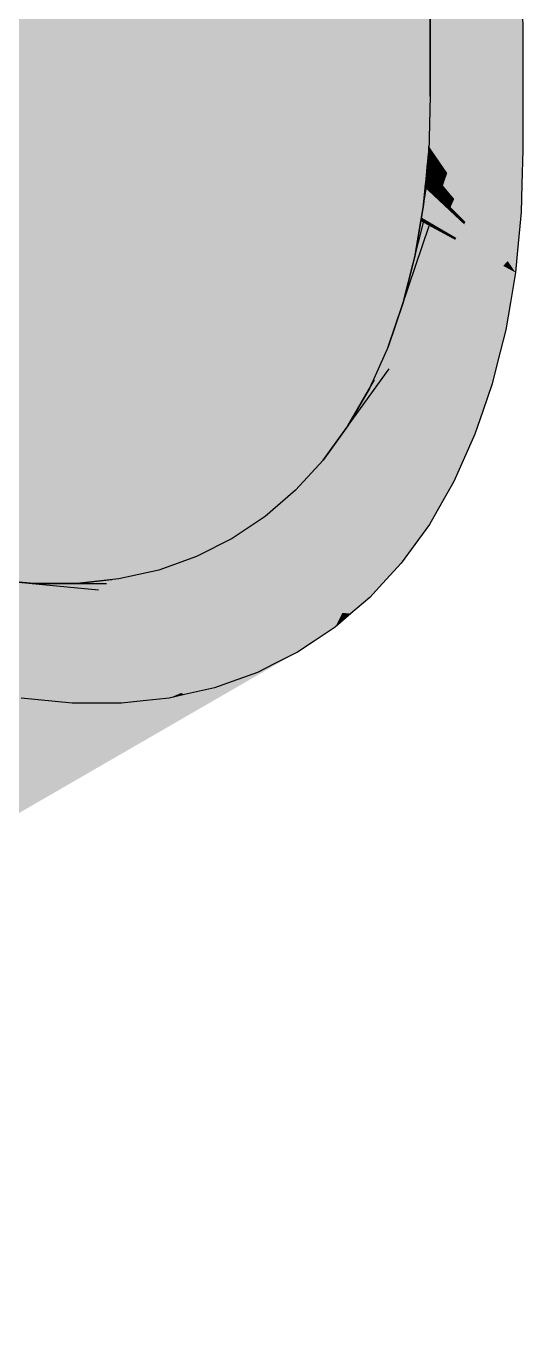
# Model space of a CAD drawing. Extents: x 0 to 2378, y 0 to 1682.
# Drawn here: x 1767.58 to 1778.96, y 993.34 to 1023.12 of the extents above; entities that cross this region are included whole.
import ezdxf

# ---------------------------------------------------------------- set-up
doc = ezdxf.new("R2010")
doc.units = 0
doc.layers.add('SOMBRA', color=8, linetype='CONTINUOUS')
doc.layers.add('VISIBLE', color=7, linetype='CONTINUOUS')

msp = doc.modelspace()

# ---------------------------------------------------------------- linework, layer by layer
at = {"layer": 'SOMBRA', "color": 253}
for points in [[(1752.0811, 1009.1642), (1751.7325, 1145.0155), (1776.4813, 1159.3041)], [(1752.0861, 1007.2235), (1752.0811, 1009.1642), (1776.4813, 1159.3041)], [(1752.0861, 1007.2235), (1776.4813, 1159.3041), (1776.8348, 1021.5122)], [(1776.8348, 1021.5122), (1776.8087, 1031.6997), (1777.0668, 1029.8439)], [(1767.6918, 1009.0538), (1766.2707, 1007.9747), (1726.8608, 1030.8258)], [(1776.8106, 1020.3534), (1776.8029, 1020.3646), (1777.0668, 1029.8439)], [(1776.8106, 1020.3534), (1777.0668, 1029.8439), (1777.4691, 1026.9509)], [(1776.8799, 1020.2525), (1776.8106, 1020.3534), (1777.4691, 1026.9509)], [(1776.8799, 1020.2525), (1777.4691, 1026.9509), (1777.7057, 1025.2499)], [(1778.1083, 1022.3548), (1777.935, 1023.6008), (1778.5297, 1025.9513)], [(1778.1083, 1022.3548), (1778.5297, 1025.9513), (1778.5954, 1023.784)], [(1777.0319, 1020.0313), (1776.8799, 1020.2525), (1777.7057, 1025.2499)], [(1777.0319, 1020.0313), (1777.7057, 1025.2499), (1777.935, 1023.6008)], [(1778.7737, 1022.2673), (1778.7684, 1024.2914), (1778.9385, 1024.7907)], [(1778.7737, 1022.2673), (1778.9385, 1024.7907), (1778.9469, 1022.6539)], [(1778.9469, 1022.6539), (1778.9385, 1024.7907), (1778.9445, 1024.8083)], [(1778.9469, 1022.6539), (1778.9445, 1024.8083), (1778.9501, 1022.6609)], [(1778.6497, 1021.9905), (1778.5954, 1023.784), (1778.7684, 1024.2914)], [(1778.6497, 1021.9905), (1778.7684, 1024.2914), (1778.7737, 1022.2673)], [(1777.2221, 1019.7547), (1777.0319, 1020.0313), (1777.935, 1023.6008)], [(1777.2221, 1019.7547), (1777.935, 1023.6008), (1778.1083, 1022.3548)], [(1778.2752, 1021.1545), (1778.1083, 1022.3548), (1778.5954, 1023.784)], [(1778.2752, 1021.1545), (1778.5954, 1023.784), (1778.6497, 1021.9905)], [(1778.7781, 1020.6077), (1778.7737, 1022.2673), (1778.9469, 1022.6539)], [(1778.7781, 1020.6077), (1778.9469, 1022.6539), (1778.9537, 1020.9118)], [(1778.9537, 1020.9118), (1778.9469, 1022.6539), (1778.9501, 1022.6609)], [(1778.9537, 1020.9118), (1778.9501, 1022.6609), (1778.9546, 1020.9132)], [(1777.4801, 1019.3793), (1777.2221, 1019.7547), (1778.1083, 1022.3548)], [(1777.4801, 1019.3793), (1778.1083, 1022.3548), (1778.2752, 1021.1545)], [(1778.6959, 1020.4654), (1778.6497, 1021.9905), (1778.7737, 1022.2673)], [(1778.6959, 1020.4654), (1778.7737, 1022.2673), (1778.7781, 1020.6077)], [(1778.4341, 1020.0119), (1778.2752, 1021.1545), (1778.6497, 1021.9905)], [(1778.4341, 1020.0119), (1778.6497, 1021.9905), (1778.6959, 1020.4654)], [(1752.0507, 1005.9538), (1776.8348, 1021.5122), (1776.7995, 1020.2425)], [(1752.0507, 1005.9538), (1752.0512, 1005.9717), (1776.8348, 1021.5122)], [(1752.0512, 1005.9717), (1752.0861, 1007.2235), (1776.8348, 1021.5122)], [(1777.8001, 1018.9137), (1777.4801, 1019.3793), (1778.2752, 1021.1545)], [(1777.8001, 1018.9137), (1778.2752, 1021.1545), (1778.4341, 1020.0119)], [(1778.7817, 1019.2856), (1778.7781, 1020.6077), (1778.9537, 1020.9118)], [(1778.7817, 1019.2856), (1778.9537, 1020.9118), (1778.9562, 1020.2874)], [(1778.9537, 1020.9118), (1778.9546, 1020.9132), (1778.9562, 1020.2874)], [(1776.7995, 1020.2425), (1776.8029, 1020.3646), (1776.8106, 1020.3534)], [(1776.8635, 1020.1533), (1776.7995, 1020.2424), (1776.8106, 1020.3534)], [(1776.8635, 1020.1533), (1776.8106, 1020.3534), (1776.8799, 1020.2525)], [(1778.575, 1018.9993), (1778.4341, 1020.0119), (1778.6959, 1020.4654)], [(1778.575, 1018.9993), (1778.6959, 1020.4654), (1778.7337, 1019.2192)], [(1778.7337, 1019.2192), (1778.6959, 1020.4654), (1778.7781, 1020.6077)], [(1778.7337, 1019.2192), (1778.7781, 1020.6077), (1778.7817, 1019.2856)], [(1751.9305, 1004.7495), (1776.7995, 1020.2425), (1776.6793, 1019.0382)], [(1751.9305, 1004.7495), (1751.9322, 1004.7665), (1776.7995, 1020.2425)], [(1751.9322, 1004.7665), (1752.0507, 1005.9538), (1776.7995, 1020.2425)], [(1776.8291, 1019.9452), (1776.7764, 1020.0116), (1776.788, 1020.1272)], [(1776.8464, 1020.0498), (1776.788, 1020.1272), (1776.7995, 1020.2424)], [(1776.8291, 1019.9452), (1776.788, 1020.1272), (1776.8464, 1020.0498)], [(1776.8464, 1020.0498), (1776.7995, 1020.2424), (1776.8635, 1020.1533)], [(1776.9664, 1019.7722), (1776.8291, 1019.9452), (1776.8464, 1020.0498)], [(1776.9888, 1019.861), (1776.8464, 1020.0498), (1776.8635, 1020.1533)], [(1776.9664, 1019.7722), (1776.8464, 1020.0498), (1776.9888, 1019.861)], [(1777.0109, 1019.9483), (1776.8635, 1020.1533), (1776.8799, 1020.2525)], [(1776.9888, 1019.861), (1776.8635, 1020.1533), (1777.0109, 1019.9483)], [(1777.0109, 1019.9483), (1776.8799, 1020.2525), (1777.0319, 1020.0313)], [(1777.1989, 1019.6868), (1777.0109, 1019.9483), (1777.0319, 1020.0313)], [(1777.1989, 1019.6868), (1777.0319, 1020.0313), (1777.2221, 1019.7547)], [(1778.7817, 1019.2856), (1778.9562, 1020.2874), (1778.906, 1019.458)], [(1778.906, 1019.458), (1778.9562, 1020.2874), (1778.9326, 1019.4948)], [(1776.7821, 1019.6603), (1776.7454, 1019.7002), (1776.7548, 1019.7952)], [(1776.7965, 1019.7477), (1776.7548, 1019.7952), (1776.7653, 1019.9)], [(1776.7821, 1019.6603), (1776.7548, 1019.7952), (1776.7965, 1019.7477)], [(1776.8123, 1019.8436), (1776.7653, 1019.9), (1776.7764, 1020.0116)], [(1776.7965, 1019.7477), (1776.7653, 1019.9), (1776.8123, 1019.8436)], [(1776.8123, 1019.8436), (1776.7764, 1020.0116), (1776.8291, 1019.9452)], [(1776.9044, 1019.5272), (1776.7821, 1019.6603), (1776.7965, 1019.7477)], [(1776.9235, 1019.6029), (1776.7965, 1019.7477), (1776.8123, 1019.8436)], [(1776.9044, 1019.5272), (1776.7965, 1019.7477), (1776.9235, 1019.6029)], [(1776.9444, 1019.6854), (1776.8123, 1019.8436), (1776.8291, 1019.9452)], [(1776.9235, 1019.6029), (1776.8123, 1019.8436), (1776.9444, 1019.6854)], [(1776.9444, 1019.6854), (1776.8291, 1019.9452), (1776.9664, 1019.7722)], [(1777.1248, 1019.4693), (1776.9444, 1019.6854), (1776.9664, 1019.7722)], [(1777.1494, 1019.5415), (1776.9664, 1019.7722), (1776.9888, 1019.861)], [(1777.1248, 1019.4693), (1776.9664, 1019.7722), (1777.1494, 1019.5415)], [(1777.1745, 1019.615), (1776.9888, 1019.861), (1777.0109, 1019.9483)], [(1777.1494, 1019.5415), (1776.9888, 1019.861), (1777.1745, 1019.615)], [(1777.1745, 1019.615), (1777.0109, 1019.9483), (1777.1989, 1019.6868)], [(1777.457, 1019.3278), (1777.1989, 1019.6868), (1777.2221, 1019.7547)], [(1777.457, 1019.3278), (1777.2221, 1019.7547), (1777.4801, 1019.3793)], [(1778.148, 1018.4076), (1777.8001, 1018.9137), (1778.4341, 1020.0119)], [(1778.148, 1018.4076), (1778.4341, 1020.0119), (1778.575, 1018.9993)], [(1776.7382, 1019.3951), (1776.7169, 1019.4151), (1776.72, 1019.446)], [(1776.743, 1019.424), (1776.72, 1019.446), (1776.7243, 1019.4898)], [(1776.7382, 1019.3951), (1776.72, 1019.446), (1776.743, 1019.424)], [(1776.7498, 1019.4649), (1776.7243, 1019.4898), (1776.73, 1019.5467)], [(1776.743, 1019.424), (1776.7243, 1019.4898), (1776.7498, 1019.4649)], [(1776.7585, 1019.518), (1776.73, 1019.5467), (1776.7371, 1019.6171)], [(1776.7498, 1019.4649), (1776.73, 1019.5467), (1776.7585, 1019.518)], [(1776.7694, 1019.5834), (1776.7371, 1019.6171), (1776.7454, 1019.7002)], [(1776.7585, 1019.518), (1776.7371, 1019.6171), (1776.7694, 1019.5834)], [(1776.8456, 1019.2947), (1776.7382, 1019.3951), (1776.743, 1019.424)], [(1776.852, 1019.3203), (1776.743, 1019.424), (1776.7498, 1019.4649)], [(1776.8456, 1019.2947), (1776.743, 1019.424), (1776.852, 1019.3203)], [(1776.7694, 1019.5834), (1776.7454, 1019.7002), (1776.7821, 1019.6603)], [(1776.8612, 1019.3563), (1776.7498, 1019.4649), (1776.7585, 1019.518)], [(1776.852, 1019.3203), (1776.7498, 1019.4649), (1776.8612, 1019.3563)], [(1776.873, 1019.403), (1776.7585, 1019.518), (1776.7694, 1019.5834)], [(1776.8612, 1019.3563), (1776.7585, 1019.518), (1776.873, 1019.403)], [(1776.8874, 1019.4602), (1776.7694, 1019.5834), (1776.7821, 1019.6603)], [(1776.873, 1019.403), (1776.7694, 1019.5834), (1776.8874, 1019.4602)], [(1776.8874, 1019.4602), (1776.7821, 1019.6603), (1776.9044, 1019.5272)], [(1777.0437, 1019.2313), (1776.873, 1019.403), (1776.8874, 1019.4602)], [(1777.0602, 1019.2799), (1776.8874, 1019.4602), (1776.9044, 1019.5272)], [(1777.0437, 1019.2313), (1776.8874, 1019.4602), (1777.0602, 1019.2799)], [(1777.0796, 1019.3365), (1776.9044, 1019.5272), (1776.9235, 1019.6029)], [(1777.0602, 1019.2799), (1776.9044, 1019.5272), (1777.0796, 1019.3365)], [(1777.1013, 1019.4002), (1776.9235, 1019.6029), (1776.9444, 1019.6854)], [(1777.0796, 1019.3365), (1776.9235, 1019.6029), (1777.1013, 1019.4002)], [(1777.1013, 1019.4002), (1776.9444, 1019.6854), (1777.1248, 1019.4693)], [(1777.3582, 1019.1072), (1777.1013, 1019.4002), (1777.1248, 1019.4693)], [(1777.3822, 1019.1609), (1777.1248, 1019.4693), (1777.1494, 1019.5415)], [(1777.3582, 1019.1072), (1777.1248, 1019.4693), (1777.3822, 1019.1609)], [(1777.4072, 1019.2167), (1777.1494, 1019.5415), (1777.1745, 1019.615)], [(1777.3822, 1019.1609), (1777.1494, 1019.5415), (1777.4072, 1019.2167)], [(1777.4325, 1019.2731), (1777.1745, 1019.615), (1777.1989, 1019.6868)], [(1777.4072, 1019.2167), (1777.1745, 1019.615), (1777.4325, 1019.2731)], [(1777.4325, 1019.2731), (1777.1989, 1019.6868), (1777.457, 1019.3278)], [(1778.7852, 1017.9344), (1778.7817, 1019.2856), (1778.906, 1019.458)], [(1778.7852, 1017.9344), (1778.906, 1019.458), (1778.816, 1017.9675)], [(1778.816, 1017.9675), (1778.9326, 1019.4948), (1778.9137, 1018.8586)], [(1778.816, 1017.9675), (1778.906, 1019.458), (1778.9326, 1019.4948)], [(1776.7382, 1019.3951), (1776.6951, 1018.7001), (1776.6297, 1018.7383)], [(1776.7169, 1019.4151), (1776.7382, 1019.3951), (1776.6793, 1019.0382)], [(1776.7382, 1019.3951), (1776.8456, 1019.2947), (1776.6951, 1018.7001)], [(1776.8456, 1019.2947), (1776.8348, 1018.6185), (1776.6951, 1018.7001)], [(1776.8456, 1019.2947), (1777.0122, 1019.1388), (1776.8348, 1018.6185)], [(1777.0122, 1019.1388), (1777.0762, 1018.4776), (1776.8348, 1018.6185)], [(1777.0122, 1019.1388), (1776.8456, 1019.2947), (1776.852, 1019.3203)], [(1777.0196, 1019.1607), (1776.852, 1019.3203), (1776.8612, 1019.3563)], [(1777.0122, 1019.1388), (1776.852, 1019.3203), (1777.0196, 1019.1607)], [(1777.0301, 1019.1915), (1776.8612, 1019.3563), (1776.873, 1019.403)], [(1777.0196, 1019.1607), (1776.8612, 1019.3563), (1777.0301, 1019.1915)], [(1777.0301, 1019.1915), (1776.873, 1019.403), (1777.0437, 1019.2313)], [(1777.266, 1018.9013), (1777.0122, 1019.1388), (1777.0196, 1019.1607)], [(1777.0122, 1019.1388), (1777.266, 1018.9013), (1777.0762, 1018.4776)], [(1777.2738, 1018.9188), (1777.0196, 1019.1607), (1777.0301, 1019.1915)], [(1777.266, 1018.9013), (1777.0196, 1019.1607), (1777.2738, 1018.9188)], [(1777.2847, 1018.9432), (1777.0301, 1019.1915), (1777.0437, 1019.2313)], [(1777.2738, 1018.9188), (1777.0301, 1019.1915), (1777.2847, 1018.9432)], [(1777.2988, 1018.9747), (1777.0437, 1019.2313), (1777.0602, 1019.2799)], [(1777.2847, 1018.9432), (1777.0437, 1019.2313), (1777.2988, 1018.9747)], [(1777.316, 1019.013), (1777.0602, 1019.2799), (1777.0796, 1019.3365)], [(1777.2988, 1018.9747), (1777.0602, 1019.2799), (1777.316, 1019.013)], [(1777.3359, 1019.0575), (1777.0796, 1019.3365), (1777.1013, 1019.4002)], [(1777.316, 1019.013), (1777.0796, 1019.3365), (1777.3359, 1019.0575)], [(1777.3359, 1019.0575), (1777.1013, 1019.4002), (1777.3582, 1019.1072)], [(1777.692, 1018.7266), (1777.3582, 1019.1072), (1777.3822, 1019.1609)], [(1777.7136, 1018.7639), (1777.3822, 1019.1609), (1777.4072, 1019.2167)], [(1777.692, 1018.7266), (1777.3822, 1019.1609), (1777.7136, 1018.7639)], [(1777.7359, 1018.8025), (1777.4072, 1019.2167), (1777.4325, 1019.2731)], [(1777.7136, 1018.7639), (1777.4072, 1019.2167), (1777.7359, 1018.8025)], [(1777.7583, 1018.8413), (1777.4325, 1019.2731), (1777.457, 1019.3278)], [(1777.7359, 1018.8025), (1777.4325, 1019.2731), (1777.7583, 1018.8413)], [(1777.7799, 1018.8787), (1777.457, 1019.3278), (1777.4801, 1019.3793)], [(1777.7583, 1018.8413), (1777.457, 1019.3278), (1777.7799, 1018.8787)], [(1777.7799, 1018.8787), (1777.4801, 1019.3793), (1777.8001, 1018.9137)], [(1778.7312, 1017.8761), (1778.575, 1018.9993), (1778.7337, 1019.2192)], [(1778.7312, 1017.8761), (1778.7337, 1019.2192), (1778.7731, 1017.9213)], [(1778.7731, 1017.9213), (1778.7337, 1019.2192), (1778.7817, 1019.2856)], [(1778.7731, 1017.9213), (1778.7817, 1019.2856), (1778.7852, 1017.9344)], [(1777.266, 1018.9013), (1777.4292, 1018.2714), (1777.0762, 1018.4776)], [(1777.6081, 1018.5812), (1777.266, 1018.9013), (1777.2738, 1018.9188)], [(1777.266, 1018.9013), (1777.6081, 1018.5812), (1777.4292, 1018.2714)], [(1777.6153, 1018.5936), (1777.2738, 1018.9188), (1777.2847, 1018.9432)], [(1777.6081, 1018.5812), (1777.2738, 1018.9188), (1777.6153, 1018.5936)], [(1777.6254, 1018.611), (1777.2847, 1018.9432), (1777.2988, 1018.9747)], [(1777.6153, 1018.5936), (1777.2847, 1018.9432), (1777.6254, 1018.611)], [(1777.6382, 1018.6334), (1777.2988, 1018.9747), (1777.316, 1019.013)], [(1777.6254, 1018.611), (1777.2988, 1018.9747), (1777.6382, 1018.6334)], [(1777.6539, 1018.6605), (1777.316, 1019.013), (1777.3359, 1019.0575)], [(1777.6382, 1018.6334), (1777.316, 1019.013), (1777.6539, 1018.6605)], [(1777.672, 1018.6917), (1777.3359, 1019.0575), (1777.3582, 1019.1072)], [(1777.6539, 1018.6605), (1777.3359, 1019.0575), (1777.672, 1018.6917)], [(1777.672, 1018.6917), (1777.3582, 1019.1072), (1777.692, 1018.7266)], [(1778.101, 1018.3425), (1777.7359, 1018.8025), (1777.7583, 1018.8413)], [(1778.1175, 1018.3653), (1777.7583, 1018.8413), (1777.7799, 1018.8787)], [(1778.101, 1018.3425), (1777.7583, 1018.8413), (1778.1175, 1018.3653)], [(1778.1333, 1018.3872), (1777.7799, 1018.8787), (1777.8001, 1018.9137)], [(1778.1175, 1018.3653), (1777.7799, 1018.8787), (1778.1333, 1018.3872)], [(1778.1333, 1018.3872), (1777.8001, 1018.9137), (1778.148, 1018.4076)], [(1778.606, 1017.7412), (1778.148, 1018.4076), (1778.575, 1018.9993)], [(1778.606, 1017.7412), (1778.575, 1018.9993), (1778.7312, 1017.8761)], [(1778.816, 1017.9675), (1778.9137, 1018.8586), (1778.8333, 1017.9862)], [(1776.8103, 1018.5464), (1777.0491, 1018.4173), (1775.8661, 1015.7763)], [(1776.6748, 1018.6196), (1776.8103, 1018.5464), (1776.2126, 1016.7928)], [(1776.6154, 1018.6516), (1776.6748, 1018.6196), (1776.4884, 1017.8829)], [(1776.6297, 1018.7383), (1776.6748, 1018.6196), (1776.6154, 1018.6516)], [(1776.6297, 1018.7383), (1776.6951, 1018.7001), (1776.6748, 1018.6196)], [(1776.6951, 1018.7001), (1776.8103, 1018.5464), (1776.6748, 1018.6196)], [(1776.6951, 1018.7001), (1776.8348, 1018.6185), (1776.8103, 1018.5464)], [(1776.8348, 1018.6185), (1777.0491, 1018.4173), (1776.8103, 1018.5464)], [(1776.8348, 1018.6185), (1777.0762, 1018.4776), (1777.0491, 1018.4173)], [(1777.6081, 1018.5812), (1777.8657, 1018.0164), (1777.4292, 1018.2714)], [(1778.0052, 1018.2097), (1777.6081, 1018.5812), (1777.6153, 1018.5936)], [(1777.6081, 1018.5812), (1778.0052, 1018.2097), (1777.8657, 1018.0164)], [(1778.0106, 1018.2173), (1777.6153, 1018.5936), (1777.6254, 1018.611)], [(1778.0052, 1018.2097), (1777.6153, 1018.5936), (1778.0106, 1018.2173)], [(1778.0183, 1018.2278), (1777.6254, 1018.611), (1777.6382, 1018.6334)], [(1778.0106, 1018.2173), (1777.6254, 1018.611), (1778.0183, 1018.2278)], [(1778.0281, 1018.2414), (1777.6382, 1018.6334), (1777.6539, 1018.6605)], [(1778.0183, 1018.2278), (1777.6382, 1018.6334), (1778.0281, 1018.2414)], [(1778.0399, 1018.2577), (1777.6539, 1018.6605), (1777.672, 1018.6917)], [(1778.0281, 1018.2414), (1777.6539, 1018.6605), (1778.0399, 1018.2577)], [(1778.0534, 1018.2765), (1777.672, 1018.6917), (1777.692, 1018.7266)], [(1778.0399, 1018.2577), (1777.672, 1018.6917), (1778.0534, 1018.2765)], [(1778.0684, 1018.2974), (1777.692, 1018.7266), (1777.7136, 1018.7639)], [(1778.0534, 1018.2765), (1777.692, 1018.7266), (1778.0684, 1018.2974)], [(1778.0845, 1018.3196), (1777.7136, 1018.7639), (1777.7359, 1018.8025)], [(1778.0684, 1018.2974), (1777.7136, 1018.7639), (1778.0845, 1018.3196)], [(1778.0845, 1018.3196), (1777.7359, 1018.8025), (1778.101, 1018.3425)], [(1777.0491, 1018.4173), (1775.5547, 1015.0246), (1775.5163, 1014.9955)], [(1777.0491, 1018.4173), (1777.4031, 1018.2261), (1775.5547, 1015.0246)], [(1777.4031, 1018.2261), (1775.8908, 1015.2798), (1775.5547, 1015.0246)], [(1777.4031, 1018.2261), (1777.8448, 1017.9874), (1775.8908, 1015.2798)], [(1777.0762, 1018.4776), (1777.4031, 1018.2261), (1777.0491, 1018.4173)], [(1777.0762, 1018.4776), (1777.4292, 1018.2714), (1777.4031, 1018.2261)], [(1777.4292, 1018.2714), (1777.8448, 1017.9874), (1777.4031, 1018.2261)], [(1777.4292, 1018.2714), (1777.8657, 1018.0164), (1777.8448, 1017.9874)], [(1778.5613, 1017.693), (1778.0106, 1018.2173), (1778.0183, 1018.2278)], [(1778.5638, 1017.6958), (1778.0183, 1018.2278), (1778.0281, 1018.2414)], [(1778.5613, 1017.693), (1778.0183, 1018.2278), (1778.5638, 1017.6958)], [(1778.5671, 1017.6993), (1778.0281, 1018.2414), (1778.0399, 1018.2577)], [(1778.5638, 1017.6958), (1778.0281, 1018.2414), (1778.5671, 1017.6993)], [(1778.571, 1017.7035), (1778.0399, 1018.2577), (1778.0534, 1018.2765)], [(1778.5671, 1017.6993), (1778.0399, 1018.2577), (1778.571, 1017.7035)], [(1778.5755, 1017.7083), (1778.0534, 1018.2765), (1778.0684, 1018.2974)], [(1778.571, 1017.7035), (1778.0534, 1018.2765), (1778.5755, 1017.7083)], [(1778.5804, 1017.7136), (1778.0684, 1018.2974), (1778.0845, 1018.3196)], [(1778.5755, 1017.7083), (1778.0684, 1018.2974), (1778.5804, 1017.7136)], [(1778.5856, 1017.7193), (1778.0845, 1018.3196), (1778.101, 1018.3425)], [(1778.5804, 1017.7136), (1778.0845, 1018.3196), (1778.5856, 1017.7193)], [(1778.591, 1017.725), (1778.101, 1018.3425), (1778.1175, 1018.3653)], [(1778.5856, 1017.7193), (1778.101, 1018.3425), (1778.591, 1017.725)], [(1778.5963, 1017.7307), (1778.1175, 1018.3653), (1778.1333, 1018.3872)], [(1778.591, 1017.725), (1778.1175, 1018.3653), (1778.5963, 1017.7307)], [(1778.6013, 1017.7362), (1778.1333, 1018.3872), (1778.148, 1018.4076)], [(1778.5963, 1017.7307), (1778.1333, 1018.3872), (1778.6013, 1017.7362)], [(1778.6013, 1017.7362), (1778.148, 1018.4076), (1778.606, 1017.7412)], [(1777.8448, 1017.9874), (1777.3509, 1016.3886), (1775.8908, 1015.2798)], [(1777.8448, 1017.9874), (1778.504, 1017.6313), (1777.3509, 1016.3886)], [(1777.8657, 1018.0164), (1778.504, 1017.6313), (1777.8448, 1017.9874)], [(1778.0052, 1018.2097), (1778.5114, 1017.6393), (1777.8657, 1018.0164)], [(1777.8657, 1018.0164), (1778.5114, 1017.6393), (1778.504, 1017.6313)], [(1778.5595, 1017.6911), (1778.0052, 1018.2097), (1778.0106, 1018.2173)], [(1778.0052, 1018.2097), (1778.5595, 1017.6911), (1778.5114, 1017.6393)], [(1778.5595, 1017.6911), (1778.0106, 1018.2173), (1778.5613, 1017.693)], [(1778.7731, 1017.9213), (1778.7852, 1017.9344), (1778.7865, 1017.4787)], [(1778.7852, 1017.9344), (1778.816, 1017.9675), (1778.7865, 1017.4787)], [(1778.816, 1017.9675), (1778.8333, 1017.9862), (1778.7865, 1017.4787)], [(1778.504, 1017.6313), (1778.7865, 1017.4787), (1777.3509, 1016.3886)], [(1778.5114, 1017.6393), (1778.7865, 1017.4787), (1778.504, 1017.6313)], [(1778.5595, 1017.6911), (1778.7865, 1017.4787), (1778.5114, 1017.6393)], [(1778.5595, 1017.6911), (1778.5613, 1017.693), (1778.7865, 1017.4787)], [(1778.5613, 1017.693), (1778.5638, 1017.6958), (1778.7865, 1017.4787)], [(1778.5638, 1017.6958), (1778.5671, 1017.6993), (1778.7865, 1017.4787)], [(1778.5671, 1017.6993), (1778.571, 1017.7035), (1778.7865, 1017.4787)], [(1778.571, 1017.7035), (1778.5755, 1017.7083), (1778.7865, 1017.4787)], [(1778.5755, 1017.7083), (1778.5804, 1017.7136), (1778.7865, 1017.4787)], [(1778.5804, 1017.7136), (1778.5856, 1017.7193), (1778.7865, 1017.4787)], [(1778.5856, 1017.7193), (1778.591, 1017.725), (1778.7865, 1017.4787)], [(1778.591, 1017.725), (1778.5963, 1017.7307), (1778.7865, 1017.4787)], [(1778.5963, 1017.7307), (1778.6013, 1017.7362), (1778.7865, 1017.4787)], [(1778.6013, 1017.7362), (1778.606, 1017.7412), (1778.7865, 1017.4787)], [(1778.606, 1017.7412), (1778.7312, 1017.8761), (1778.7865, 1017.4787)], [(1778.7312, 1017.8761), (1778.7731, 1017.9213), (1778.7865, 1017.4787)], [(1773.7448, 1012.5021), (1777.3509, 1016.3886), (1778.7865, 1017.4787)], [(1773.7448, 1012.5021), (1778.7865, 1017.4787), (1778.2544, 1016.4341)], [(1778.2544, 1016.4341), (1778.7865, 1017.4787), (1778.5547, 1016.6959)], [(1778.5547, 1016.6959), (1778.7865, 1017.4787), (1778.6363, 1016.7671)], [(1778.6363, 1016.7671), (1778.7865, 1017.4787), (1778.668, 1016.7947)], [(1778.1325, 1015.2699), (1778.6363, 1016.7671), (1778.3511, 1015.4149)], [(1778.1325, 1015.2699), (1778.5547, 1016.6959), (1778.6363, 1016.7671)], [(1778.3511, 1015.4149), (1778.668, 1016.7947), (1778.5602, 1016.1723)], [(1778.3511, 1015.4149), (1778.6363, 1016.7671), (1778.668, 1016.7947)], [(1777.4209, 1014.7976), (1778.5547, 1016.6959), (1778.1325, 1015.2699)], [(1777.4209, 1014.7976), (1778.2544, 1016.4341), (1778.5547, 1016.6959)], [(1773.0518, 1011.8979), (1778.2544, 1016.4341), (1777.4209, 1014.7976)], [(1774.3812, 1013.188), (1775.8908, 1015.2798), (1777.3509, 1016.3886)], [(1778.3511, 1015.4149), (1778.5602, 1016.1723), (1778.3741, 1015.4303)], [(1774.9468, 1013.9718), (1775.5547, 1015.0246), (1775.8908, 1015.2798)], [(1776.8697, 1013.7154), (1777.4209, 1014.7976), (1778.1325, 1015.2699)], [(1776.8697, 1013.7154), (1778.1325, 1015.2699), (1777.814, 1014.1942)], [(1777.814, 1014.1942), (1778.3511, 1015.4149), (1778.249, 1014.9312)], [(1777.814, 1014.1942), (1778.1325, 1015.2699), (1778.3511, 1015.4149)], [(1778.3511, 1015.4149), (1778.3741, 1015.4303), (1778.249, 1014.9312)], [(1775.4418, 1014.8292), (1775.5163, 1014.9955), (1775.5547, 1015.0246)], [(1772.2952, 1011.3958), (1777.4209, 1014.7976), (1776.8697, 1013.7154)], [(1777.814, 1014.1942), (1778.249, 1014.9312), (1777.9953, 1014.2862)], [(1777.9953, 1014.2862), (1778.249, 1014.9312), (1778.0339, 1014.3057)], [(1776.3745, 1012.7431), (1776.8697, 1013.7154), (1777.814, 1014.1942)], [(1776.3745, 1012.7431), (1777.814, 1014.1942), (1777.5047, 1013.1496)], [(1777.5047, 1013.1496), (1777.9953, 1014.2862), (1777.5554, 1013.1678)], [(1777.5047, 1013.1496), (1777.814, 1014.1942), (1777.9953, 1014.2862)], [(1777.5554, 1013.1678), (1778.0339, 1014.3057), (1777.8531, 1013.78)], [(1777.5554, 1013.1678), (1777.9953, 1014.2862), (1778.0339, 1014.3057)], [(1777.5554, 1013.1678), (1777.8531, 1013.78), (1777.5847, 1013.1783)], [(1771.482, 1010.9835), (1776.8697, 1013.7154), (1776.3745, 1012.7431)], [(1777.5554, 1013.1678), (1777.5847, 1013.1783), (1777.3722, 1012.7022)], [(1777.5047, 1013.1496), (1777.5554, 1013.1678), (1777.3722, 1012.7022)], [(1775.8928, 1011.7974), (1776.3745, 1012.7431), (1777.5047, 1013.1496)], [(1775.8928, 1011.7974), (1777.5047, 1013.1496), (1777.3722, 1012.7022)], [(1770.6194, 1010.6732), (1776.3745, 1012.7431), (1775.8928, 1011.7974)], [(1775.8928, 1011.7974), (1777.3722, 1012.7022), (1776.7908, 1011.9888)], [(1776.7908, 1011.9888), (1777.3722, 1012.7022), (1776.9331, 1012.0192)], [(1776.9331, 1012.0192), (1777.3722, 1012.7022), (1776.9915, 1012.0316)], [(1775.5654, 1011.1545), (1776.7908, 1011.9888), (1776.1674, 1011.224)], [(1775.5654, 1011.1545), (1775.8928, 1011.7974), (1776.7908, 1011.9888)], [(1776.1674, 1011.224), (1776.9331, 1012.0192), (1776.4423, 1011.2557)], [(1776.1674, 1011.224), (1776.7908, 1011.9888), (1776.9331, 1012.0192)], [(1776.4423, 1011.2557), (1776.9915, 1012.0316), (1776.8136, 1011.7183)], [(1776.4423, 1011.2557), (1776.9331, 1012.0192), (1776.9915, 1012.0316)], [(1768.0118, 1009.2968), (1767.6918, 1009.0538), (1762.3886, 1011.8816)], [(1769.7001, 1010.4772), (1775.8928, 1011.7974), (1775.5654, 1011.1545)], [(1776.4423, 1011.2557), (1776.8136, 1011.7183), (1776.4809, 1011.2602)], [(1768.3755, 1009.573), (1768.0118, 1009.2968), (1763.4988, 1011.3713)], [(1769.4211, 1010.367), (1769.5423, 1010.459), (1775.5654, 1011.1545)], [(1769.4211, 1010.367), (1775.5654, 1011.1545), (1775.1643, 1010.367)], [(1775.1643, 1010.367), (1776.1674, 1011.224), (1775.4689, 1010.367)], [(1775.1643, 1010.367), (1775.5654, 1011.1545), (1776.1674, 1011.224)], [(1775.4689, 1010.367), (1776.4423, 1011.2557), (1776.1701, 1010.8324)], [(1775.4689, 1010.367), (1776.1674, 1011.224), (1776.4423, 1011.2557)], [(1776.4423, 1011.2557), (1776.4809, 1011.2602), (1776.1701, 1010.8324)], [(1768.6941, 1009.8149), (1768.3755, 1009.573), (1764.5948, 1010.9671)], [(1775.4689, 1010.367), (1776.1701, 1010.8324), (1775.6883, 1010.367)], [(1775.6883, 1010.367), (1776.1701, 1010.8324), (1775.7419, 1010.367)], [(1768.9847, 1010.0356), (1768.6941, 1009.8149), (1765.6696, 1010.665)], [(1769.2361, 1010.2265), (1768.9847, 1010.0356), (1766.7232, 1010.465)], [(1769.4211, 1010.367), (1769.2361, 1010.2265), (1767.7556, 1010.367)], [(1769.5423, 1010.459), (1769.4211, 1010.367), (1768.7455, 1010.367)], [(1768.9847, 1010.0356), (1769.2361, 1010.2265), (1774.8227, 1009.6963)], [(1769.2361, 1010.2265), (1769.4211, 1010.367), (1775.1643, 1010.367)], [(1769.2361, 1010.2265), (1775.1643, 1010.367), (1774.8227, 1009.6963)], [(1774.8227, 1009.6963), (1775.4689, 1010.367), (1774.9151, 1009.6875)], [(1774.8227, 1009.6963), (1775.1643, 1010.367), (1775.4689, 1010.367)], [(1774.9151, 1009.6875), (1775.6883, 1010.367), (1774.9786, 1009.6815)], [(1774.9151, 1009.6875), (1775.4689, 1010.367), (1775.6883, 1010.367)], [(1774.9786, 1009.6815), (1775.7419, 1010.367), (1775.4489, 1010.0486)], [(1774.9786, 1009.6815), (1775.6883, 1010.367), (1775.7419, 1010.367)], [(1768.6941, 1009.8149), (1768.9847, 1010.0356), (1773.5, 1009.1782)], [(1768.9847, 1010.0356), (1774.657, 1009.3709), (1773.5, 1009.1782)], [(1768.9847, 1010.0356), (1774.8227, 1009.6963), (1774.657, 1009.3709)], [(1774.9786, 1009.6815), (1775.4489, 1010.0486), (1775.0158, 1009.678)], [(1768.3755, 1009.573), (1768.6941, 1009.8149), (1771.9043, 1008.9126)], [(1768.6941, 1009.8149), (1773.5, 1009.1782), (1771.9043, 1008.9126)], [(1774.8227, 1009.6963), (1774.9151, 1009.6875), (1774.657, 1009.3709)], [(1774.9151, 1009.6875), (1774.9786, 1009.6815), (1774.657, 1009.3709)], [(1774.9786, 1009.6815), (1775.0158, 1009.678), (1774.657, 1009.3709)], [(1767.6918, 1009.0538), (1768.0118, 1009.2968), (1769.6603, 1008.539)], [(1768.0118, 1009.2968), (1768.3755, 1009.573), (1770.7069, 1008.7132)], [(1768.0118, 1009.2968), (1770.7069, 1008.7132), (1769.6603, 1008.539)], [(1768.3755, 1009.573), (1771.9043, 1008.9126), (1770.7069, 1008.7132)], [(1773.5, 1009.1782), (1774.657, 1009.3709), (1773.9887, 1009.0855)], [(1773.9887, 1009.0855), (1774.657, 1009.3709), (1774.1228, 1009.06)], [(1774.1228, 1009.06), (1774.657, 1009.3709), (1774.1733, 1009.0504)], [(1767.6918, 1009.0538), (1768.896, 1008.4117), (1766.2707, 1007.9747)], [(1767.6918, 1009.0538), (1769.6603, 1008.539), (1768.896, 1008.4117)], [(1771.9043, 1008.9126), (1773.5, 1009.1782), (1773.9887, 1009.0855)], [(1771.9043, 1008.9126), (1773.9887, 1009.0855), (1772.9173, 1008.6279)], [(1772.9173, 1008.6279), (1773.9887, 1009.0855), (1774.1228, 1009.06)], [(1772.9173, 1008.6279), (1774.1228, 1009.06), (1773.2294, 1008.5401)], [(1773.2294, 1008.5401), (1774.1228, 1009.06), (1774.1733, 1009.0504)], [(1773.2294, 1008.5401), (1774.1733, 1009.0504), (1773.7943, 1008.7993)], [(1769.6603, 1008.539), (1770.7069, 1008.7132), (1772.0004, 1008.2362)], [(1770.7069, 1008.7132), (1771.9043, 1008.9126), (1772.9173, 1008.6279)], [(1770.7069, 1008.7132), (1772.9173, 1008.6279), (1772.0004, 1008.2362)], [(1773.2294, 1008.5401), (1773.7943, 1008.7993), (1773.2635, 1008.5306)], [(1768.896, 1008.4117), (1770.0713, 1007.785), (1766.2707, 1007.9747)], [(1768.896, 1008.4117), (1769.6603, 1008.539), (1771.1288, 1007.864)], [(1768.896, 1008.4117), (1770.8527, 1007.746), (1770.0713, 1007.785)], [(1768.896, 1008.4117), (1771.1288, 1007.864), (1770.8527, 1007.746)], [(1769.6603, 1008.539), (1772.0004, 1008.2362), (1771.1288, 1007.864)], [(1772.0004, 1008.2362), (1772.9173, 1008.6279), (1773.2294, 1008.5401)], [(1772.0004, 1008.2362), (1773.2294, 1008.5401), (1772.875, 1008.3339)], [(1773.2294, 1008.5401), (1773.2635, 1008.5306), (1772.875, 1008.3339)], [(1771.1288, 1007.864), (1772.0004, 1008.2362), (1772.2378, 1008.1487)], [(1771.1288, 1007.864), (1772.2378, 1008.1487), (1771.179, 1007.8409)], [(1771.179, 1007.8409), (1772.2378, 1008.1487), (1772.2995, 1008.126)], [(1771.179, 1007.8409), (1772.2995, 1008.126), (1771.8922, 1007.9787)], [(1772.0004, 1008.2362), (1772.875, 1008.3339), (1772.2378, 1008.1487)], [(1772.2378, 1008.1487), (1772.875, 1008.3339), (1772.2995, 1008.126)], [(1768.6324, 1007.6317), (1767.4657, 1007.742), (1766.2707, 1007.9747)], [(1770.0713, 1007.785), (1768.6324, 1007.6317), (1766.2707, 1007.9747)], [(1771.1288, 1007.864), (1771.179, 1007.8409), (1770.8527, 1007.746)], [(1771.179, 1007.8409), (1771.2109, 1007.8262), (1770.8527, 1007.746)], [(1771.179, 1007.8409), (1771.8922, 1007.9787), (1771.2109, 1007.8262)], [(1770.0713, 1007.785), (1770.2068, 1007.7128), (1768.6324, 1007.6317)], [(1770.2068, 1007.7128), (1769.7638, 1007.6317), (1768.6324, 1007.6317)], [(1770.2068, 1007.7128), (1770.2609, 1007.6839), (1769.7638, 1007.6317)], [(1770.0713, 1007.785), (1770.8527, 1007.746), (1770.2068, 1007.7128)], [(1770.2068, 1007.7128), (1770.8527, 1007.746), (1770.2609, 1007.6839)]]:
    msp.add_solid(points, dxfattribs=at)
at = {"layer": 'SOMBRA', "color": 252}
for points in [[(1778.9375, 1027.5629), (1778.9245, 1032.6258), (1756.3918, 1019.6165)], [(1778.9245, 1032.6258), (1757.9289, 1029.1985), (1756.3918, 1019.6165)], [(1778.9445, 1024.8083), (1778.9375, 1027.5629), (1755.4955, 1014.0287)], [(1778.9375, 1027.5629), (1756.3918, 1019.6165), (1755.4955, 1014.0287)], [(1778.9501, 1022.6609), (1778.9445, 1024.8083), (1755.0078, 1010.9884)], [(1778.9445, 1024.8083), (1755.4955, 1014.0287), (1755.0078, 1010.9884)], [(1778.9546, 1020.9132), (1778.9501, 1022.6609), (1754.6276, 1008.6183)], [(1778.9501, 1022.6609), (1755.0078, 1010.9884), (1754.6276, 1008.6183)], [(1778.9562, 1020.2874), (1778.9546, 1020.9132), (1754.3182, 1006.6894)], [(1778.9546, 1020.9132), (1754.6276, 1008.6183), (1754.3182, 1006.6894)], [(1765.2039, 1011.5686), (1778.9562, 1020.2874), (1754.2074, 1005.9987)], [(1778.9562, 1020.2874), (1754.3182, 1006.6894), (1754.2074, 1005.9987)], [(1778.9326, 1019.4948), (1778.9562, 1020.2874), (1765.2039, 1011.5686)], [(1778.9137, 1018.8586), (1778.9326, 1019.4948), (1765.2039, 1011.5686)], [(1778.9137, 1018.8586), (1765.2039, 1011.5686), (1754.165, 1004.5699)], [(1763.1861, 1008.9523), (1778.9137, 1018.8586), (1754.165, 1004.5699)], [(1778.8333, 1017.9862), (1778.9137, 1018.8586), (1763.1861, 1008.9523)], [(1778.7865, 1017.4787), (1778.8333, 1017.9862), (1763.1861, 1008.9523)], [(1765.7099, 1009.3133), (1778.7865, 1017.4787), (1754.0377, 1003.19)], [(1778.7865, 1017.4787), (1763.1861, 1008.9523), (1754.0377, 1003.19)], [(1778.668, 1016.7947), (1778.7865, 1017.4787), (1765.7099, 1009.3133)], [(1778.5602, 1016.1723), (1778.668, 1016.7947), (1765.7099, 1009.3133)], [(1778.5602, 1016.1723), (1765.7099, 1009.3133), (1753.8114, 1001.8836)], [(1763.5768, 1006.887), (1778.5602, 1016.1723), (1753.8114, 1001.8836)], [(1778.3741, 1015.4303), (1778.5602, 1016.1723), (1763.5768, 1006.887)], [(1778.249, 1014.9312), (1778.3741, 1015.4303), (1763.5768, 1006.887)], [(1764.5875, 1006.5424), (1778.249, 1014.9312), (1753.5003, 1000.6425)], [(1778.249, 1014.9312), (1763.5768, 1006.887), (1753.5003, 1000.6425)], [(1778.0339, 1014.3057), (1778.249, 1014.9312), (1764.5875, 1006.5424)], [(1777.8531, 1013.78), (1778.0339, 1014.3057), (1764.5875, 1006.5424)], [(1763.7697, 1005.2023), (1777.8531, 1013.78), (1753.1043, 999.4913)], [(1777.8531, 1013.78), (1764.5875, 1006.5424), (1753.1043, 999.4913)], [(1777.5847, 1013.1783), (1777.8531, 1013.78), (1763.7697, 1005.2023)], [(1777.3722, 1012.7022), (1777.5847, 1013.1783), (1763.7697, 1005.2023)], [(1777.3722, 1012.7022), (1763.7697, 1005.2023), (1752.6235, 998.4135)], [(1760.1241, 1002.2932), (1777.3722, 1012.7022), (1752.6235, 998.4135)], [(1776.9915, 1012.0316), (1777.3722, 1012.7022), (1760.1241, 1002.2932)], [(1776.8136, 1011.7183), (1776.9915, 1012.0316), (1760.1241, 1002.2932)], [(1763.6824, 1003.871), (1776.8136, 1011.7183), (1752.0649, 997.4296)], [(1776.8136, 1011.7183), (1760.1241, 1002.2932), (1752.0649, 997.4296)], [(1776.4809, 1011.2602), (1776.8136, 1011.7183), (1763.6824, 1003.871)], [(1776.1701, 1010.8324), (1776.4809, 1011.2602), (1763.6824, 1003.871)], [(1776.1701, 1010.8324), (1763.6824, 1003.871), (1751.4214, 996.5437)], [(1761.0482, 1001.8836), (1776.1701, 1010.8324), (1751.4214, 996.5437)], [(1775.7419, 1010.367), (1776.1701, 1010.8324), (1761.0482, 1001.8836)], [(1775.4489, 1010.0486), (1775.7419, 1010.367), (1761.0482, 1001.8836)], [(1761.4823, 1001.8644), (1775.4489, 1010.0486), (1750.7002, 995.7599)], [(1775.4489, 1010.0486), (1761.0482, 1001.8836), (1750.7002, 995.7599)], [(1775.0158, 1009.678), (1775.4489, 1010.0486), (1761.4823, 1001.8644)], [(1774.657, 1009.3709), (1775.0158, 1009.678), (1761.4823, 1001.8644)], [(1760.2972, 1001.0391), (1774.657, 1009.3709), (1749.9082, 995.0822)], [(1774.657, 1009.3709), (1761.4823, 1001.8644), (1749.9082, 995.0822)], [(1774.1733, 1009.0504), (1774.657, 1009.3709), (1760.2972, 1001.0391)], [(1773.7943, 1008.7993), (1774.1733, 1009.0504), (1760.2972, 1001.0391)], [(1758.972, 1000.2794), (1773.7943, 1008.7993), (1749.0455, 994.5106)], [(1773.7943, 1008.7993), (1760.2972, 1001.0391), (1749.0455, 994.5106)], [(1773.2635, 1008.5306), (1773.7943, 1008.7993), (1758.972, 1000.2794)], [(1772.875, 1008.3339), (1773.2635, 1008.5306), (1758.972, 1000.2794)], [(1757.808, 999.7593), (1772.875, 1008.3339), (1748.1263, 994.0452)], [(1772.875, 1008.3339), (1758.972, 1000.2794), (1748.1263, 994.0452)], [(1772.2995, 1008.126), (1772.875, 1008.3339), (1757.808, 999.7593)], [(1771.8922, 1007.9787), (1772.2995, 1008.126), (1757.808, 999.7593)], [(1754.9906, 998.4614), (1771.8922, 1007.9787), (1747.1434, 993.6901)], [(1771.8922, 1007.9787), (1757.808, 999.7593), (1747.1434, 993.6901)], [(1771.2109, 1007.8262), (1771.8922, 1007.9787), (1754.9906, 998.4614)], [(1770.8527, 1007.746), (1771.2109, 1007.8262), (1754.9906, 998.4614)], [(1767.4657, 1007.742), (1768.6324, 1007.6317), (1742.7169, 993.4533)], [(1768.6324, 1007.6317), (1743.8836, 993.3431), (1742.7169, 993.4533)], [(1768.6324, 1007.6317), (1769.7638, 1007.6317), (1743.8836, 993.3431)], [(1769.7638, 1007.6317), (1745.015, 993.3431), (1743.8836, 993.3431)], [(1769.7638, 1007.6317), (1756.8117, 999.919), (1745.015, 993.3431)], [(1756.8117, 999.919), (1770.8527, 1007.746), (1746.104, 993.4574)], [(1770.8527, 1007.746), (1754.9906, 998.4614), (1746.104, 993.4574)], [(1770.2609, 1007.6839), (1770.8527, 1007.746), (1756.8117, 999.919)], [(1769.7638, 1007.6317), (1770.2609, 1007.6839), (1756.8117, 999.919)]]:
    msp.add_solid(points, dxfattribs=at)
at = {"layer": 'SOMBRA', "color": 254}
for points in [[(1751.7396, 1003.5942), (1776.6793, 1019.0382), (1776.4884, 1017.8829)], [(1751.7396, 1003.5942), (1751.7423, 1003.6104), (1776.6793, 1019.0382)], [(1751.7423, 1003.6104), (1751.9305, 1004.7495), (1776.6793, 1019.0382)], [(1751.4638, 1002.5041), (1776.4884, 1017.8829), (1776.2126, 1016.7928)], [(1751.4638, 1002.5041), (1751.4677, 1002.5195), (1776.4884, 1017.8829)], [(1751.4677, 1002.5195), (1751.7396, 1003.5942), (1776.4884, 1017.8829)], [(1751.1174, 1001.4876), (1776.2126, 1016.7928), (1775.8661, 1015.7763)], [(1751.1174, 1001.4876), (1751.1222, 1001.5019), (1776.2126, 1016.7928)], [(1751.1222, 1001.5019), (1751.4638, 1002.5041), (1776.2126, 1016.7928)], [(1750.6931, 1000.5405), (1775.8661, 1015.7763), (1775.4418, 1014.8292)], [(1750.6931, 1000.5405), (1750.6991, 1000.5538), (1775.8661, 1015.7763)], [(1750.6991, 1000.5538), (1751.1174, 1001.4876), (1775.8661, 1015.7763)], [(1750.1981, 999.6832), (1775.4418, 1014.8292), (1774.9468, 1013.9718)], [(1750.1981, 999.6832), (1750.2051, 999.6952), (1775.4418, 1014.8292)], [(1750.2051, 999.6952), (1750.6931, 1000.5405), (1775.4418, 1014.8292)], [(1749.6324, 998.8993), (1774.9468, 1013.9718), (1774.3812, 1013.188)], [(1749.6324, 998.8993), (1749.6404, 998.9104), (1774.9468, 1013.9718)], [(1749.6404, 998.9104), (1750.1981, 999.6832), (1774.9468, 1013.9718)], [(1748.996, 998.2135), (1774.3812, 1013.188), (1773.7448, 1012.5021)], [(1748.996, 998.2135), (1749.005, 998.2231), (1774.3812, 1013.188)], [(1749.005, 998.2231), (1749.6324, 998.8993), (1774.3812, 1013.188)], [(1748.3031, 997.6092), (1773.7448, 1012.5021), (1773.0518, 1011.8979)], [(1748.3031, 997.6092), (1748.3128, 997.6178), (1773.7448, 1012.5021)], [(1748.3128, 997.6178), (1748.996, 998.2135), (1773.7448, 1012.5021)], [(1747.5465, 997.1071), (1773.0518, 1011.8979), (1772.2952, 1011.3958)], [(1747.5465, 997.1071), (1747.5571, 997.1142), (1773.0518, 1011.8979)], [(1747.5571, 997.1142), (1748.3031, 997.6092), (1773.0518, 1011.8979)], [(1746.7333, 996.6948), (1772.2952, 1011.3958), (1771.482, 1010.9835)], [(1746.7333, 996.6948), (1746.7447, 996.7006), (1772.2952, 1011.3958)], [(1746.7447, 996.7006), (1747.5465, 997.1071), (1772.2952, 1011.3958)], [(1745.8706, 996.3845), (1771.482, 1010.9835), (1770.6194, 1010.6732)], [(1745.8706, 996.3845), (1745.8828, 996.3889), (1771.482, 1010.9835)], [(1745.8828, 996.3889), (1746.7333, 996.6948), (1771.482, 1010.9835)], [(1744.9514, 996.1885), (1770.6194, 1010.6732), (1769.7001, 1010.4772)], [(1744.9514, 996.1885), (1744.9643, 996.1913), (1770.6194, 1010.6732)], [(1744.9643, 996.1913), (1745.8706, 996.3845), (1770.6194, 1010.6732)], [(1741.9745, 996.1763), (1767.7556, 1010.367), (1766.7232, 1010.465)], [(1741.9745, 996.1763), (1741.989, 996.1749), (1767.7556, 1010.367)], [(1741.989, 996.1749), (1743.0068, 996.0783), (1767.7556, 1010.367)], [(1743.0068, 996.0783), (1768.7455, 1010.367), (1767.7556, 1010.367)], [(1743.0068, 996.0783), (1743.0208, 996.0783), (1768.7455, 1010.367)], [(1743.0208, 996.0783), (1743.9968, 996.0783), (1768.7455, 1010.367)], [(1743.9968, 996.0783), (1769.7001, 1010.4772), (1768.7455, 1010.367)], [(1743.9968, 996.0783), (1744.0102, 996.0799), (1769.7001, 1010.4772)], [(1744.0102, 996.0799), (1744.9514, 996.1885), (1769.7001, 1010.4772)]]:
    msp.add_solid(points, dxfattribs=at)
at = {"layer": 'VISIBLE'}
for p, q in [((1776.4813, 1159.3041), (1776.8348, 1021.5122)), ((1776.8348, 1021.5122), (1776.8087, 1031.6997)), ((1778.9445, 1024.8083), (1778.9501, 1022.6609)), ((1778.9501, 1022.6609), (1778.9546, 1020.9132)), ((1776.8348, 1021.5122), (1776.7995, 1020.2425)), ((1778.9546, 1020.9132), (1778.9562, 1020.2874)), ((1776.7995, 1020.2425), (1776.8029, 1020.3646)), ((1776.7995, 1020.2424), (1776.8106, 1020.3534)), ((1776.7995, 1020.2425), (1776.6793, 1019.0382)), ((1776.7764, 1020.0116), (1776.788, 1020.1272)), ((1776.788, 1020.1272), (1776.7995, 1020.2424)), ((1778.9562, 1020.2874), (1778.9326, 1019.4948)), ((1776.7454, 1019.7002), (1776.7548, 1019.7952)), ((1776.7548, 1019.7952), (1776.7653, 1019.9)), ((1776.7653, 1019.9), (1776.7764, 1020.0116)), ((1776.7169, 1019.4151), (1776.72, 1019.446)), ((1776.72, 1019.446), (1776.7243, 1019.4898)), ((1776.7243, 1019.4898), (1776.73, 1019.5467)), ((1776.73, 1019.5467), (1776.7371, 1019.6171)), ((1776.7371, 1019.6171), (1776.7454, 1019.7002)), ((1778.9326, 1019.4948), (1778.9137, 1018.8586)), ((1776.6297, 1018.7383), (1776.7382, 1019.3951)), ((1776.6793, 1019.0382), (1776.7169, 1019.4151)), ((1776.6793, 1019.0382), (1776.4884, 1017.8829)), ((1778.9137, 1018.8586), (1778.8333, 1017.9862)), ((1775.8661, 1015.7763), (1776.8103, 1018.5464)), ((1776.2126, 1016.7928), (1776.6748, 1018.6196)), ((1776.4884, 1017.8829), (1776.6154, 1018.6516)), ((1776.6154, 1018.6516), (1776.6297, 1018.7383)), ((1778.8333, 1017.9862), (1778.7865, 1017.4787)), ((1776.4884, 1017.8829), (1776.2126, 1016.7928)), ((1778.7865, 1017.4787), (1778.668, 1016.7947)), ((1776.2126, 1016.7928), (1775.8661, 1015.7763)), ((1778.668, 1016.7947), (1778.5602, 1016.1723)), ((1778.5602, 1016.1723), (1778.3741, 1015.4303)), ((1775.8661, 1015.7763), (1775.4418, 1014.8292)), ((1774.3812, 1013.188), (1775.8908, 1015.2798)), ((1778.3741, 1015.4303), (1778.249, 1014.9312)), ((1774.9468, 1013.9718), (1775.5547, 1015.0246)), ((1775.4418, 1014.8292), (1775.5163, 1014.9955)), ((1775.4418, 1014.8292), (1774.9468, 1013.9718)), ((1778.249, 1014.9312), (1778.0339, 1014.3057)), ((1778.0339, 1014.3057), (1777.8531, 1013.78)), ((1774.9468, 1013.9718), (1774.3812, 1013.188)), ((1777.8531, 1013.78), (1777.5847, 1013.1783)), ((1774.3812, 1013.188), (1773.7448, 1012.5021)), ((1777.5847, 1013.1783), (1777.3722, 1012.7022)), ((1777.3722, 1012.7022), (1776.9915, 1012.0316)), ((1773.7448, 1012.5021), (1773.0518, 1011.8979)), ((1776.9915, 1012.0316), (1776.8136, 1011.7183)), ((1773.0518, 1011.8979), (1772.2952, 1011.3958)), ((1776.8136, 1011.7183), (1776.4809, 1011.2602)), ((1772.2952, 1011.3958), (1771.482, 1010.9835)), ((1776.4809, 1011.2602), (1776.1701, 1010.8324)), ((1771.482, 1010.9835), (1770.6194, 1010.6732)), ((1776.1701, 1010.8324), (1775.7419, 1010.367)), ((1770.6194, 1010.6732), (1769.7001, 1010.4772)), ((1766.7232, 1010.465), (1769.2361, 1010.2265)), ((1767.7556, 1010.367), (1766.7232, 1010.465)), ((1767.7556, 1010.367), (1769.4211, 1010.367)), ((1768.7455, 1010.367), (1767.7556, 1010.367)), ((1769.7001, 1010.4772), (1768.7455, 1010.367)), ((1768.7455, 1010.367), (1769.5423, 1010.459)), ((1775.7419, 1010.367), (1775.4489, 1010.0486)), ((1775.4489, 1010.0486), (1775.0158, 1009.678)), ((1775.0158, 1009.678), (1774.657, 1009.3709)), ((1774.657, 1009.3709), (1774.1733, 1009.0504)), ((1774.1733, 1009.0504), (1773.7943, 1008.7993)), ((1773.7943, 1008.7993), (1773.2635, 1008.5306)), ((1773.2635, 1008.5306), (1772.875, 1008.3339)), ((1772.2995, 1008.126), (1771.8922, 1007.9787)), ((1772.875, 1008.3339), (1772.2995, 1008.126)), ((1771.2109, 1007.8262), (1770.8527, 1007.746)), ((1771.8922, 1007.9787), (1771.2109, 1007.8262)), ((1768.6324, 1007.6317), (1767.4657, 1007.742)), ((1769.7638, 1007.6317), (1768.6324, 1007.6317)), ((1770.2609, 1007.6839), (1769.7638, 1007.6317)), ((1770.8527, 1007.746), (1770.2609, 1007.6839))]:
    msp.add_line(p, q, dxfattribs=at)

doc.saveas('drawing.dxf')
